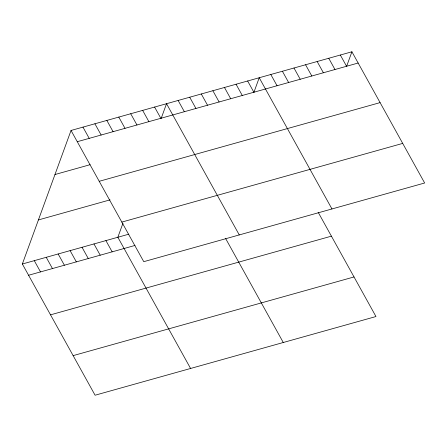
<?xml version="1.0" encoding="UTF-8"?>
<svg xmlns="http://www.w3.org/2000/svg" width="447" height="447" viewBox="0 0 447 447"><rect width="100%" height="100%" fill="white"/><g stroke="black" fill="none" stroke-linecap="round" stroke-linejoin="round"><path stroke-width="0.67" d="M318.18 212.291L375.966 316.537L95.082 395.221L22.35 264.004L71.034 130.463L351.918 51.779L424.65 182.996L143.766 261.674L71.034 130.463M122.981 223.176L117.852 237.256L190.584 368.468M161.177 118.399L166.535 103.71L239.268 234.926M253.868 92.434L259.226 77.744L331.959 208.961M346.559 66.469L351.918 51.779M77.264 141.71L358.153 63.027M54.97 174.531L90.115 164.686M99.212 181.298L380.095 102.614M38.414 219.935L110.04 199.87M121.819 222.086L402.708 143.403M22.35 264.004L128.792 234.189M28.586 275.251L135.028 245.437M50.528 314.839L331.411 236.161M73.14 355.628L354.024 276.95M340.329 55.026L346.565 66.273M328.746 58.272L334.976 69.52M317.158 61.518L323.393 72.766M305.569 64.765L311.805 76.012M293.986 68.011L300.216 79.253M282.398 71.252L288.633 82.499M270.809 74.498L277.045 85.746M247.638 80.991L253.874 92.238M236.05 84.237L242.285 95.485M224.467 87.483L230.702 98.731M212.878 90.73L219.114 101.972M201.29 93.971L207.525 105.218M189.707 97.217L195.942 108.465M178.118 100.463L184.354 111.711M154.595 107.056L160.831 118.299M225.489 238.257L283.275 342.503M142.66 110.398L148.89 121.645M130.72 113.739L136.955 124.987M118.785 117.086L125.015 128.334M106.844 120.427L113.08 131.675M94.909 123.774L101.139 135.022M82.969 127.116L89.204 138.363M105.911 240.598L112.147 251.845M93.976 243.939L100.212 255.187M82.036 247.286L88.271 258.534M70.101 250.627L76.336 261.875M58.16 253.974L64.396 265.222M46.225 257.316L52.461 268.563M34.285 260.662L40.521 271.91"/></g></svg>
